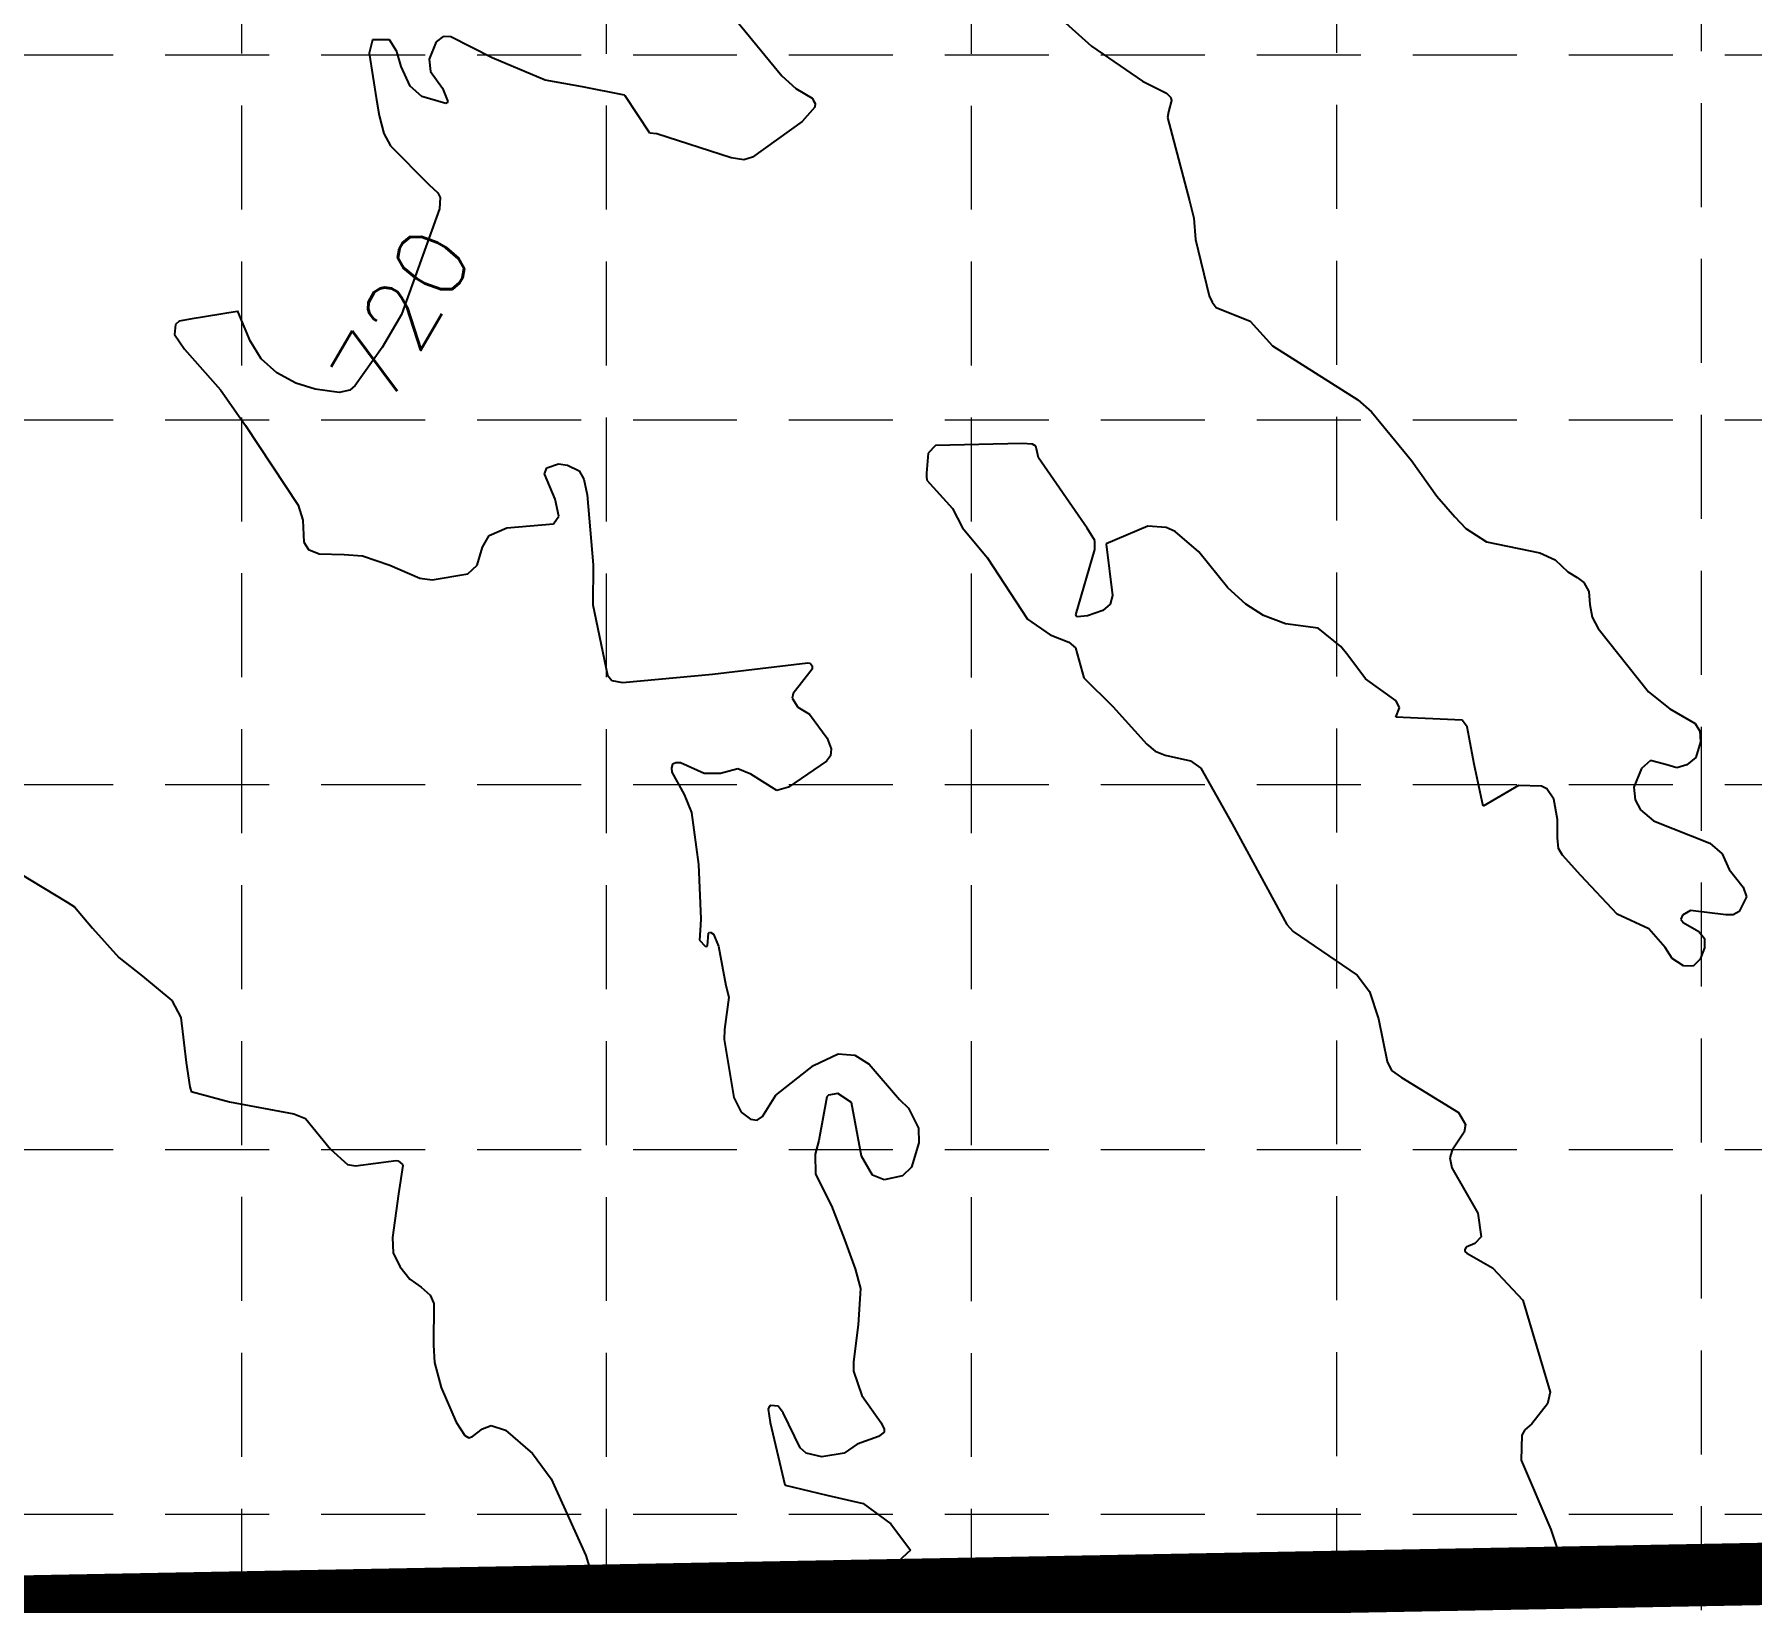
# Model space of a CAD drawing. Header units: inches. Extents: x 2520351 to 2523325, y 7106287 to 7111535.
# Drawn here: x 2521959.2 to 2522206.9, y 7108962 to 7109188.3 of the extents above; entities that cross this region are included whole.
import ezdxf

# ---------------------------------------------------------------- set-up
doc = ezdxf.new("R2010")
doc.units = ezdxf.units.IN
doc.header["$MEASUREMENT"] = 0
doc.linetypes.add('DASHED', pattern=[0.75, 0.5, -0.25])
doc.linetypes.add('HIDDEN', pattern=[0.375, 0.25, -0.125])
for name, color, linetype in [('1 SODDED LOT', 2, 'Continuous'), ('CONTOURS', 35, 'Continuous'), ('GRID', 254, 'DASHED'), ('LIMITS OF DISTURBANCE', 1, 'Continuous'), ('XPAV-sc1$0$p-foc', 11, 'Continuous')]:
    doc.layers.add(name, color=color, linetype=linetype)
doc.styles.add('XTOPO-SC1-sec$0$L100', font='simplex', dxfattribs={"height": 10})

msp = doc.modelspace()

# ---------------------------------------------------------------- hatches: boundary and pattern name
at = {"layer": '1 SODDED LOT'}
h = msp.add_hatch(dxfattribs=at)
h.set_pattern_fill('ANSI31', color=256, scale=60, style=0)
edge = h.paths.add_edge_path()
edge.add_line((2521746.39, 7107646.36), (2521744.86, 7107758.31))
edge.add_line((2521744.86, 7107758.31), (2521747.04, 7107758.37))
edge.add_line((2521747.04, 7107758.37), (2521750.99, 7107762.44))
edge.add_line((2521750.99, 7107762.44), (2521785.43, 7107762.91))
edge.add_arc((2521785.67, 7107745.01), 17.9, 0.1621, 90.7879, ccw=False)
edge.add_line((2521803.57, 7107745.06), (2521804.89, 7107727.46))
edge.add_line((2521804.89, 7107727.46), (2521805.02, 7107717.88))
edge.add_line((2521805.02, 7107717.88), (2521805.23, 7107706.44))
edge.add_line((2521805.23, 7107706.44), (2521804.25, 7107705.42))
edge.add_line((2521804.25, 7107705.42), (2521804.6, 7107688.82))
edge.add_arc((2521758.68, 7107687.86), 45.94, -68.3455, 1.1975, ccw=False)
edge.add_line((2521775.63, 7107645.16), (2521772.36, 7107644.15))
edge.add_line((2521772.36, 7107644.15), (2521769.8, 7107643.54))
edge.add_line((2521769.8, 7107643.54), (2521767.1, 7107643.06))
edge.add_line((2521767.1, 7107643.06), (2521762.92, 7107642.61))
edge.add_line((2521762.92, 7107642.61), (2521746.45, 7107642.34))
edge.add_line((2521746.45, 7107642.34), (2521746.39, 7107646.36))
h.paths.add_polyline_path([(2521496.41, 7107642.91), (2521494.87, 7107754.48), (2521494.86, 7107754.89), (2521544.44, 7107755.57), (2521546.49, 7107638.6), (2521496.44, 7107637.89)])
edge = h.paths.add_edge_path()
edge.add_line((2521560.4, 7107910.52), (2521558.07, 7108023.7))
edge.add_line((2521558.07, 7108023.7), (2521651.66, 7108025.62))
edge.add_line((2521651.66, 7108025.62), (2521653.09, 7108025.65))
edge.add_line((2521653.09, 7108025.65), (2521655.12, 7108025.67))
edge.add_arc((2521654.18, 7108007.32), 18.37, 20.5729, 87.0589, ccw=False)
edge.add_line((2521671.38, 7108013.78), (2521671.96, 7108011.77))
edge.add_line((2521671.96, 7108011.77), (2521672.24, 7108010.33))
edge.add_line((2521672.24, 7108010.33), (2521672.66, 7108004.67))
edge.add_line((2521672.66, 7108004.67), (2521673.88, 7107987.84))
edge.add_line((2521673.88, 7107987.84), (2521674.16, 7107971.91))
edge.add_line((2521674.16, 7107971.91), (2521673.19, 7107970.83))
edge.add_line((2521673.19, 7107970.83), (2521673.5, 7107955.69))
edge.add_arc((2521631.78, 7107952.34), 41.85, -86.2826, 4.5999, ccw=False)
edge.add_line((2521634.49, 7107910.57), (2521614.91, 7107910.13))
edge.add_line((2521614.91, 7107910.13), (2521613.93, 7107909.11))
edge.add_line((2521613.93, 7107909.11), (2521560.45, 7107908.05))
edge.add_line((2521560.45, 7107908.05), (2521560.4, 7107910.52))
edge = h.paths.add_edge_path()
edge.add_line((2521047.4, 7108212.41), (2521153.71, 7108190.41))
edge.add_line((2521153.71, 7108190.41), (2521165.45, 7108187.98))
edge.add_line((2521165.45, 7108187.98), (2521145.19, 7108096.36))
edge.add_line((2521145.19, 7108096.36), (2521144.82, 7108095.18))
edge.add_arc((2521127.58, 7108100.49), 18.04, 257.7556, 342.8824, ccw=False)
edge.add_line((2521123.75, 7108082.86), (2521105.24, 7108086.22))
edge.add_line((2521105.24, 7108086.22), (2521097.17, 7108087.7))
edge.add_line((2521097.17, 7108087.7), (2521093.78, 7108088.45))
edge.add_line((2521093.78, 7108088.45), (2521093.02, 7108089.64))
edge.add_line((2521093.02, 7108089.64), (2521042.14, 7108100.83))
edge.add_line((2521042.14, 7108100.83), (2521023.14, 7108104.63))
edge.add_line((2521023.14, 7108104.63), (2521047.4, 7108212.41))
edge = h.paths.add_edge_path()
edge.add_line((2521019.41, 7108035.32), (2521021.41, 7108042.83))
edge.add_arc((2521076.42, 7108028.18), 56.93, 107.2084, 165.0796, ccw=False)
edge.add_line((2521059.58, 7108082.56), (2521062.02, 7108082.75))
edge.add_line((2521062.02, 7108082.75), (2521063.44, 7108082.78))
edge.add_arc((2521064.2, 7108044.41), 38.38, 78.5499, 91.1383, ccw=False)
edge.add_line((2521071.82, 7108082.03), (2521087.22, 7108078.63))
edge.add_line((2521087.22, 7108078.63), (2521090.43, 7108077.93))
edge.add_line((2521090.43, 7108077.93), (2521091.62, 7108078.69))
edge.add_line((2521091.62, 7108078.69), (2521095.11, 7108077.9))
edge.add_line((2521095.11, 7108077.9), (2521098.91, 7108076.73))
edge.add_line((2521098.91, 7108076.73), (2521104.9, 7108074.86))
edge.add_line((2521104.9, 7108074.86), (2521106.43, 7108074.38))
edge.add_line((2521106.43, 7108074.38), (2521107.21, 7108074.19))
edge.add_arc((2521102.83, 7108057.05), 17.69, -2.7582, 75.6705, ccw=False)
edge.add_arc((2521095.73, 7108057.39), 24.8, 350.2174, 357.2418, ccw=False)
edge.add_arc((2521158.46, 7108041.57), 40.02, 163.1293, 313.4846)
edge.add_line((2521185.99, 7108012.53), (2521186.72, 7108013.24))
edge.add_line((2521186.72, 7108013.24), (2521188.44, 7108014.97))
edge.add_line((2521188.44, 7108014.97), (2521189.32, 7108015.76))
edge.add_line((2521189.32, 7108015.76), (2521190.38, 7108016.6))
edge.add_arc((2521201.33, 7108002.77), 17.64, 93.2276, 128.3689, ccw=False)
edge.add_line((2521200.34, 7108020.38), (2521227, 7108020.95))
edge.add_line((2521227, 7108020.95), (2521230.56, 7107901.29))
edge.add_line((2521230.56, 7107901.29), (2521209.57, 7107900.92))
edge.add_line((2521209.57, 7107900.92), (2521208.43, 7107900.96))
edge.add_arc((2521221.45, 7108343.75), 442.98, 261.0973, 268.3161, ccw=False)
edge.add_line((2521152.89, 7107906.1), (2521147.31, 7107907.18))
edge.add_line((2521147.31, 7107907.18), (2521141.42, 7107908.4))
edge.add_line((2521141.42, 7107908.4), (2521135.5, 7107909.75))
edge.add_line((2521135.5, 7107909.75), (2521130.22, 7107911.08))
edge.add_line((2521130.22, 7107911.08), (2521114.24, 7107915.61))
edge.add_line((2521114.24, 7107915.61), (2521091.68, 7107923.2))
edge.add_line((2521091.68, 7107923.2), (2521064.35, 7107932.48))
edge.add_line((2521064.35, 7107932.48), (2521052.41, 7107936.54))
edge.add_line((2521052.41, 7107936.54), (2521051.79, 7107937.81))
edge.add_line((2521051.79, 7107937.81), (2521044.55, 7107940.27))
edge.add_arc((2521050.15, 7107983.52), 43.61, 187.3885, 262.6305, ccw=False)
edge.add_line((2521006.9, 7107977.91), (2521006.81, 7107978.71))
edge.add_line((2521006.81, 7107978.71), (2521006.68, 7107980.35))
edge.add_line((2521006.68, 7107980.35), (2521006.61, 7107982.52))
edge.add_arc((2521037.37, 7107983.5), 30.78, 169.0142, 181.8294, ccw=False)
edge.add_line((2521007.16, 7107989.36), (2521012.97, 7108011.46))
edge.add_line((2521012.97, 7108011.46), (2521012.26, 7108012.66))
edge.add_line((2521012.26, 7108012.66), (2521018.19, 7108034.61))
edge.add_line((2521018.19, 7108034.61), (2521019.41, 7108035.32))
h.paths.add_polyline_path([(2521283.39, 7108006.11), (2521285.51, 7107902.42), (2521505.51, 7107906.91), (2521503.11, 7108022.57), (2521283.29, 7108018.11)])
edge = h.paths.add_edge_path()
edge.add_line((2521558.72, 7108049.83), (2521558.74, 7108061.74))
edge.add_line((2521558.74, 7108061.74), (2521556.73, 7108159.77))
edge.add_line((2521556.73, 7108159.77), (2521608.8, 7108160.83))
edge.add_line((2521608.8, 7108160.83), (2521609.82, 7108159.85))
edge.add_line((2521609.82, 7108159.85), (2521624.96, 7108160.17))
edge.add_arc((2521625.88, 7108115.42), 44.75, 8.834, 91.1827, ccw=False)
edge.add_line((2521670.1, 7108122.3), (2521670.53, 7108101.58))
edge.add_line((2521670.53, 7108101.58), (2521671.54, 7108100.6))
edge.add_line((2521671.54, 7108100.6), (2521671.87, 7108084.53))
edge.add_line((2521671.87, 7108084.53), (2521671.15, 7108070.03))
edge.add_line((2521671.15, 7108070.03), (2521671.15, 7108068.8))
edge.add_arc((2521654.11, 7108068.8), 17.04, -87.2047, 0, ccw=False)
edge.add_line((2521654.94, 7108051.78), (2521653.54, 7108051.67))
edge.add_line((2521653.54, 7108051.67), (2521558.72, 7108049.83))
edge = h.paths.add_edge_path()
edge.add_line((2521506.88, 7108158.75), (2521219.57, 7108152.9))
edge.add_line((2521219.57, 7108152.9), (2521201.84, 7108151.72))
edge.add_line((2521201.84, 7108151.72), (2521198.48, 7108151.46))
edge.add_arc((2521199.96, 7108132), 19.52, 94.3325, 163.5555)
edge.add_line((2521181.24, 7108137.52), (2521171.4, 7108094.46))
edge.add_line((2521171.4, 7108094.46), (2521161.77, 7108088.5))
edge.add_line((2521161.77, 7108088.5), (2521156.09, 7108064.96))
edge.add_arc((2521177.51, 7108059.79), 22.04, 166.4191, 262.6913)
edge.add_line((2521174.7, 7108037.93), (2521175.55, 7108037.91))
edge.add_line((2521175.55, 7108037.91), (2521179.48, 7108042))
edge.add_line((2521179.48, 7108042), (2521402.46, 7108046.53))
edge.add_line((2521402.46, 7108046.53), (2521495.69, 7108048.45))
edge.add_line((2521495.69, 7108048.45), (2521499.77, 7108044.52))
edge.add_line((2521499.77, 7108044.52), (2521508.7, 7108044.69))
edge.add_line((2521508.7, 7108044.69), (2521508.63, 7108061.23))
edge.add_line((2521508.63, 7108061.23), (2521506.88, 7108158.75))
edge = h.paths.add_edge_path()
edge.add_line((2521610.94, 7108171.88), (2521608.46, 7108290.01))
edge.add_line((2521608.46, 7108290.01), (2521533.5, 7108288.35))
edge.add_line((2521533.5, 7108288.35), (2521484.86, 7108287.21))
edge.add_line((2521484.86, 7108287.21), (2521460.83, 7108286.21))
edge.add_line((2521460.83, 7108286.21), (2521429.9, 7108284.54))
edge.add_line((2521429.9, 7108284.54), (2521368.78, 7108281.06))
edge.add_line((2521368.78, 7108281.06), (2521349.23, 7108279.95))
edge.add_line((2521349.23, 7108279.95), (2521261.12, 7108274.98))
edge.add_line((2521261.12, 7108274.98), (2521221, 7108272.74))
edge.add_line((2521221, 7108272.74), (2521216.72, 7108276.52))
edge.add_line((2521216.72, 7108276.52), (2521216.67, 7108276.52))
edge.add_arc((2521217.41, 7108256.67), 19.86, 92.1221, 170.604)
edge.add_line((2521197.82, 7108259.91), (2521204.23, 7108250.57))
edge.add_line((2521204.23, 7108250.57), (2521191.32, 7108184.43))
edge.add_line((2521191.32, 7108184.43), (2521191.26, 7108184.1))
edge.add_arc((2521208.22, 7108180.91), 17.26, 169.3216, 273.4207)
edge.add_line((2521209.25, 7108163.67), (2521219.73, 7108162.93))
edge.add_line((2521219.73, 7108162.93), (2521312.77, 7108164.87))
edge.add_line((2521312.77, 7108164.87), (2521481.29, 7108168.3))
edge.add_line((2521481.29, 7108168.3), (2521608.6, 7108170.83))
edge.add_line((2521608.6, 7108170.83), (2521609.57, 7108171.85))
edge.add_line((2521609.57, 7108171.85), (2521610.94, 7108171.88))
edge = h.paths.add_edge_path()
edge.add_line((2521627.16, 7108316.19), (2521544.24, 7108314.51))
edge.add_line((2521544.24, 7108314.51), (2521502.41, 7108313.51))
edge.add_line((2521502.41, 7108313.51), (2521481.25, 7108313))
edge.add_line((2521481.25, 7108313), (2521407.23, 7108309.18))
edge.add_line((2521407.23, 7108309.18), (2521291.9, 7108302.79))
edge.add_line((2521291.9, 7108302.79), (2521288.46, 7108418.47))
edge.add_line((2521288.46, 7108418.47), (2521407.15, 7108420.82))
edge.add_line((2521407.15, 7108420.82), (2521497.39, 7108422.63))
edge.add_line((2521497.39, 7108422.63), (2521603.37, 7108424.87))
edge.add_line((2521603.37, 7108424.87), (2521604.44, 7108423.88))
edge.add_line((2521604.44, 7108423.88), (2521620.18, 7108424.17))
edge.add_arc((2521620.99, 7108379.83), 44.34, 11.6094, 91.0508, ccw=False)
edge.add_line((2521664.42, 7108388.76), (2521665.18, 7108365.61))
edge.add_line((2521665.18, 7108365.61), (2521666.17, 7108364.62))
edge.add_line((2521666.17, 7108364.62), (2521666.53, 7108349.61))
edge.add_line((2521666.53, 7108349.61), (2521665.82, 7108330.77))
edge.add_line((2521665.82, 7108330.77), (2521665.78, 7108329.18))
edge.add_arc((2521648.75, 7108329.68), 17.03, 269.7677, 358.3135, ccw=False)
edge.add_line((2521648.68, 7108312.65), (2521631.32, 7108312.27))
edge.add_line((2521631.32, 7108312.27), (2521627.16, 7108316.19))
edge = h.paths.add_edge_path()
edge.add_line((2521256.27, 7108555.67), (2521264.44, 7108547.85))
edge.add_line((2521264.44, 7108547.85), (2521422.22, 7108551.08))
edge.add_line((2521422.22, 7108551.08), (2521439.6, 7108551.4))
edge.add_line((2521439.6, 7108551.4), (2521460.09, 7108551.78))
edge.add_line((2521460.09, 7108551.78), (2521478.53, 7108551.99))
edge.add_line((2521478.53, 7108551.99), (2521498.9, 7108551.85))
edge.add_line((2521498.9, 7108551.85), (2521515.27, 7108551.59))
edge.add_line((2521515.27, 7108551.59), (2521535.22, 7108551.01))
edge.add_line((2521535.22, 7108551.01), (2521558.63, 7108550.02))
edge.add_line((2521558.63, 7108550.02), (2521563.46, 7108549.77))
edge.add_line((2521563.46, 7108549.77), (2521600.09, 7108547.42))
edge.add_line((2521600.09, 7108547.42), (2521612.24, 7108546.59))
edge.add_line((2521612.24, 7108546.59), (2521642.87, 7108544.49))
edge.add_line((2521642.87, 7108544.49), (2521644.67, 7108544.41))
edge.add_arc((2521643.68, 7108526.18), 18.26, -0.2001, 86.9036, ccw=False)
edge.add_line((2521661.94, 7108526.12), (2521663.48, 7108497.64))
edge.add_line((2521663.48, 7108497.64), (2521662.44, 7108496.61))
edge.add_line((2521662.44, 7108496.61), (2521662.84, 7108477.01))
edge.add_arc((2521621.17, 7108477.8), 41.67, 279.5049, 358.923, ccw=False)
edge.add_line((2521628.05, 7108436.7), (2521270.95, 7108428.02))
edge.add_line((2521270.95, 7108428.02), (2521264.41, 7108428))
edge.add_line((2521264.41, 7108428), (2521251.99, 7108428.74))
edge.add_line((2521251.99, 7108428.74), (2521250.56, 7108428.86))
edge.add_line((2521250.56, 7108428.86), (2521248.88, 7108429.14))
edge.add_arc((2521252.57, 7108446.62), 17.86, 178.6911, 258.0797, ccw=False)
edge.add_line((2521234.71, 7108447.03), (2521243.77, 7108528.42))
edge.add_line((2521243.77, 7108528.42), (2521236.52, 7108537.37))
edge.add_line((2521236.52, 7108537.37), (2521236.59, 7108537.82))
edge.add_arc((2521256.58, 7108535.54), 20.12, 94.1833, 173.5096, ccw=False)
edge.add_line((2521255.11, 7108555.6), (2521256.27, 7108555.67))
edge = h.paths.add_edge_path()
edge.add_line((2521107.58, 7108664.77), (2521108.64, 7108682.72))
edge.add_line((2521108.64, 7108682.72), (2521266.52, 7108685.94))
edge.add_line((2521266.52, 7108685.94), (2521268.4, 7108592.03))
edge.add_line((2521268.4, 7108592.03), (2521265.61, 7108582.1))
edge.add_line((2521265.61, 7108582.1), (2521265.6, 7108582.05))
edge.add_line((2521265.6, 7108582.05), (2521265.56, 7108582.07))
edge.add_arc((2521245.59, 7108545.89), 41.32, 61.0945, 134.8409)
edge.add_line((2521216.45, 7108575.19), (2521207.18, 7108580.34))
edge.add_line((2521207.18, 7108580.34), (2521107.58, 7108664.77))
h.paths.add_polyline_path([(2521338.51, 7108687.38), (2521340.74, 7108575.45), (2521409.85, 7108576.76), (2521462.55, 7108577.85), (2521498.11, 7108577.93), (2521524.42, 7108577.42), (2521561.99, 7108575.86), (2521619.96, 7108572.16), (2521620.68, 7108584.2), (2521618.44, 7108693.07)])
edge = h.paths.add_edge_path()
edge.add_line((2521675.61, 7108638.41), (2521787.53, 7108640.54))
edge.add_line((2521787.53, 7108640.54), (2521788.82, 7108582.44))
edge.add_arc((2521769.3, 7108582), 19.53, -91.2766, 1.2682, ccw=False)
edge.add_line((2521768.86, 7108562.48), (2521676.84, 7108568.35))
edge.add_line((2521676.84, 7108568.35), (2521675.61, 7108638.41))
h.paths.add_polyline_path([(2522089.45, 7108697.69), (2522087.41, 7108797.67), (2522087.4, 7108809.66), (2522141.64, 7108810.78), (2522144.56, 7108694.83), (2522090.79, 7108693.71), (2522089.8, 7108692.7), (2522089.51, 7108692.7)])
h.paths.add_polyline_path([(2522252.39, 7108801.05), (2522254.38, 7108696.13), (2522309.56, 7108697.17), (2522307.11, 7108814.19), (2522252.07, 7108813.05)])
edge = h.paths.add_edge_path()
edge.add_line((2522425.42, 7107990.85), (2522320.45, 7107988.7))
edge.add_line((2522320.45, 7107988.7), (2522321.28, 7107951.54))
edge.add_line((2522321.28, 7107951.54), (2522322.52, 7107935.37))
edge.add_arc((2522340.74, 7107935.67), 18.22, 180.9526, 266.0005)
edge.add_line((2522339.47, 7107917.49), (2522396.48, 7107918.22))
edge.add_line((2522396.48, 7107918.22), (2522404.4, 7107910.48))
edge.add_line((2522404.4, 7107910.48), (2522427.53, 7107910.71))
edge.add_arc((2522426.8, 7107930.52), 19.82, 272.1239, 358.3676)
edge.add_line((2522446.62, 7107929.95), (2522445.36, 7107990.97))
edge.add_line((2522445.36, 7107990.97), (2522425.42, 7107990.85))
h.paths.add_polyline_path([(2522420.67, 7108224.34), (2522421.87, 7108165.95), (2522317.91, 7108163.85), (2522317.73, 7108171.63), (2522316.69, 7108172.59), (2522315.73, 7108222.04)])
h.paths.add_polyline_path([(2522580.28, 7108243.42), (2522458.38, 7108240.38), (2522464.65, 7107967.07), (2522585.56, 7107967.98)])
edge = h.paths.add_edge_path()
edge.add_line((2522579.22, 7108296.92), (2522576.73, 7108417.39))
edge.add_line((2522576.73, 7108417.39), (2522469.65, 7108328.39))
edge.add_line((2522469.65, 7108328.39), (2522462.53, 7108321.45))
edge.add_line((2522462.53, 7108321.45), (2522462.71, 7108321.2))
edge.add_arc((2522430.81, 7108296.5), 40.35, 0.4877, 37.7474, ccw=False)
edge.add_line((2522471.16, 7108296.85), (2522579.22, 7108296.92))
h.paths.add_polyline_path([(2522576.35, 7108437.57), (2522445, 7108434.96), (2522443.72, 7108526.29), (2522442.61, 7108536.5), (2522453.2, 7108543.61), (2522459.72, 7108551.85), (2522464.2, 7108561.88), (2522465.59, 7108573.17), (2522464.18, 7108583.42), (2522459.8, 7108593.28), (2522456.3, 7108597.55), (2522461.81, 7108601.72), (2522466.36, 7108600.86), (2522572.93, 7108603.07)])
h.paths.add_polyline_path([(2522569.61, 7108768), (2522570.72, 7108713.03), (2522460.71, 7108710.69), (2522444.76, 7108711.11), (2522444.01, 7108746), (2522444.87, 7108752.5), (2522447.49, 7108758.01), (2522451.68, 7108762.45), (2522456.29, 7108765.05), (2522464.83, 7108769.19), (2522481.93, 7108766.16)])
h.paths.add_polyline_path([(2522560.76, 7109202.2), (2522446.33, 7109199.81), (2522434.27, 7109198.05), (2522437.5, 7109182.67), (2522439.66, 7109156.51), (2522441.43, 7109069.76), (2522437.53, 7109065.63), (2522437.82, 7109051.02), (2522439.59, 7109049.34), (2522563.76, 7109052.27)])

# ---------------------------------------------------------------- linework, layer by layer
at = {"layer": 'CONTOURS'}
for p, q in [((2522059.9, 7109190.96, 720), (2522067.02, 7109182.29, 720)), ((2522107.03, 7109190.74, 719), (2522111.7, 7109186.57, 719)), ((2522007.95, 7109187.47, 720), (2522007.49, 7109185.54, 720)), ((2522010.42, 7109187.5, 720), (2522007.95, 7109187.47, 720)), ((2522011.5, 7109185.82, 720), (2522010.42, 7109187.5, 720)), ((2522017.16, 7109187.18, 720), (2522016.15, 7109184.68, 720)), ((2522018.15, 7109187.95, 720), (2522017.16, 7109187.18, 720)), ((2522019.29, 7109187.94, 720), (2522018.15, 7109187.95, 720)), ((2522025.21, 7109184.91, 720), (2522019.29, 7109187.94, 720)), ((2522111.7, 7109186.57, 719), (2522119.05, 7109181.52, 719)), ((2522007.49, 7109185.54, 720), (2522008.54, 7109178.83, 720)), ((2522012.12, 7109183.64, 720), (2522011.5, 7109185.82, 720)), ((2522016.15, 7109184.68, 720), (2522016.34, 7109182.9, 720)), ((2522032.89, 7109181.69, 720), (2522025.21, 7109184.91, 720)), ((2522013.42, 7109180.8, 720), (2522012.12, 7109183.64, 720)), ((2522016.34, 7109182.9, 720), (2522018.07, 7109180.49, 720)), ((2522038.25, 7109180.7, 720), (2522032.89, 7109181.69, 720)), ((2522067.02, 7109182.29, 720), (2522069.05, 7109180.46, 720)), ((2522119.05, 7109181.52, 719), (2522122.49, 7109179.81, 719)), ((2522008.54, 7109178.83, 720), (2522008.93, 7109176.55, 720)), ((2522015.09, 7109179.31, 720), (2522013.42, 7109180.8, 720)), ((2522018.53, 7109178.29, 720), (2522015.09, 7109179.31, 720)), ((2522018.07, 7109180.49, 720), (2522018.85, 7109178.61, 720)), ((2522044.33, 7109179.49, 720), (2522038.25, 7109180.7, 720)), ((2522044.43, 7109179.39, 720), (2522044.33, 7109179.49, 720)), ((2522047.96, 7109174.02, 720), (2522044.43, 7109179.39, 720)), ((2522069.05, 7109180.46, 720), (2522071.42, 7109179.07, 720)), ((2522071.42, 7109179.07, 720), (2522071.44, 7109179.02, 720)), ((2522071.44, 7109179.02, 720), (2522071.53, 7109178.76, 720)), ((2522122.49, 7109179.81, 719), (2522123.15, 7109179.15, 719)), ((2522123.15, 7109179.15, 719), (2522123.23, 7109178.71, 719)), ((2522008.93, 7109176.55, 720), (2522009.61, 7109173.96, 720)), ((2522018.75, 7109178.39, 720), (2522018.53, 7109178.29, 720)), ((2522018.85, 7109178.61, 720), (2522018.75, 7109178.39, 720)), ((2522071.78, 7109177.75, 720), (2522069.97, 7109175.69, 720)), ((2522071.53, 7109178.76, 720), (2522071.83, 7109178.31, 720)), ((2522071.83, 7109178.31, 720), (2522071.78, 7109177.75, 720)), ((2522122.8, 7109177.09, 719), (2522122.67, 7109176.3, 719)), ((2522122.67, 7109176.3, 719), (2522125.83, 7109164.23, 719)), ((2522123.23, 7109178.71, 719), (2522122.8, 7109177.09, 719)), ((2522009.61, 7109173.96, 720), (2522010.57, 7109172.2, 720)), ((2522048.98, 7109173.93, 720), (2522047.96, 7109174.02, 720)), ((2522059.71, 7109170.45, 720), (2522048.98, 7109173.93, 720)), ((2522069.97, 7109175.69, 720), (2522062.8, 7109170.56, 720)), ((2522010.57, 7109172.2, 720), (2522016.08, 7109166.63, 720)), ((2522061.56, 7109170.19, 720), (2522059.71, 7109170.45, 720)), ((2522062.8, 7109170.56, 720), (2522061.56, 7109170.19, 720)), ((2522016.08, 7109166.63, 720), (2522017.4, 7109165.41, 720)), ((2522017.4, 7109165.41, 720), (2522017.75, 7109164.72, 720)), ((2522017.75, 7109164.72, 720), (2522017.65, 7109163.12, 720)), ((2522125.83, 7109164.23, 719), (2522126.46, 7109161.77, 719)), ((2522017.65, 7109163.12, 720), (2522012.13, 7109147.85, 720)), ((2522126.46, 7109161.77, 719), (2522126.68, 7109158.66, 719)), ((2522126.68, 7109158.66, 719), (2522128.66, 7109150.55, 719)), ((2522128.66, 7109150.55, 719), (2522129.09, 7109149.63, 719)), ((2522129.09, 7109149.63, 719), (2522129.67, 7109148.86, 719)), ((2521980.07, 7109146.89, 720), (2521979.53, 7109146.43, 720)), ((2521981.67, 7109147.19, 720), (2521980.07, 7109146.89, 720)), ((2521988.44, 7109148.28, 720), (2521981.67, 7109147.19, 720)), ((2521988.51, 7109148.31, 720), (2521988.44, 7109148.28, 720)), ((2521988.59, 7109148.17, 720), (2521988.51, 7109148.31, 720)), ((2521990.31, 7109144.06, 720), (2521988.59, 7109148.17, 720)), ((2522012.13, 7109147.85, 720), (2522009.38, 7109143.08, 720)), ((2522129.67, 7109148.86, 719), (2522134.57, 7109146.89, 719)), ((2522134.57, 7109146.89, 719), (2522137.8, 7109143.32, 719)), ((2521979.53, 7109146.43, 720), (2521979.42, 7109144.95, 720)), ((2521979.42, 7109144.95, 720), (2521980.87, 7109142.83, 720)), ((2521980.87, 7109142.83, 720), (2521986.05, 7109136.99, 720)), ((2521991.89, 7109141.46, 720), (2521990.31, 7109144.06, 720)), ((2522009.38, 7109143.08, 720), (2522005.49, 7109137.61, 720)), ((2522137.8, 7109143.32, 719), (2522150.11, 7109135.52, 719)), ((2521994.16, 7109139.42, 720), (2521991.89, 7109141.46, 720)), ((2521996.9, 7109137.94, 720), (2521994.16, 7109139.42, 720)), ((2521986.05, 7109136.99, 720), (2521989.66, 7109131.81, 720)), ((2521999.68, 7109137.09, 720), (2521996.9, 7109137.94, 720)), ((2522003.14, 7109136.58, 720), (2521999.68, 7109137.09, 720)), ((2522004.71, 7109136.91, 720), (2522003.14, 7109136.58, 720)), ((2522005.49, 7109137.61, 720), (2522004.71, 7109136.91, 720)), ((2522150.11, 7109135.52, 719), (2522152.08, 7109133.8, 719)), ((2521989.66, 7109131.81, 720), (2521997.24, 7109120.33, 720)), ((2522152.08, 7109133.8, 719), (2522157.86, 7109126.78, 719)), ((2522101.69, 7109129.24, 719), (2522089.2, 7109128.94, 719)), ((2522103.18, 7109129.15, 719), (2522101.69, 7109129.24, 719)), ((2522088.11, 7109127.84, 719), (2522087.9, 7109124.95, 719)), ((2522089.2, 7109128.94, 719), (2522088.11, 7109127.84, 719)), ((2522103.68, 7109128.83, 719), (2522103.18, 7109129.15, 719)), ((2522103.77, 7109128.46, 719), (2522103.68, 7109128.83, 719)), ((2522104.07, 7109127.15, 719), (2522103.77, 7109128.46, 719)), ((2522111.06, 7109117, 719), (2522104.07, 7109127.15, 719)), ((2522157.86, 7109126.78, 719), (2522161.5, 7109121.63, 719)), ((2522032.77, 7109124.87, 720), (2522033.11, 7109125.71, 720)), ((2522034.3, 7109121.2, 720), (2522032.77, 7109124.87, 720)), ((2522033.11, 7109125.71, 720), (2522034.81, 7109126.28, 720)), ((2522034.81, 7109126.28, 720), (2522036.1, 7109126.12, 720)), ((2522036.1, 7109126.12, 720), (2522037.77, 7109125.27, 720)), ((2522037.77, 7109125.27, 720), (2522038.48, 7109124.07, 720)), ((2522087.9, 7109124.8, 719), (2522087.89, 7109124.72, 719)), ((2522087.89, 7109124.72, 719), (2522087.89, 7109124.65, 719)), ((2522087.89, 7109124.65, 719), (2522087.89, 7109124.57, 719)), ((2522087.89, 7109124.57, 719), (2522087.89, 7109124.49, 719)), ((2522087.89, 7109124.49, 719), (2522087.95, 7109123.96, 719)), ((2522087.9, 7109124.95, 719), (2522087.9, 7109124.88, 719)), ((2522087.9, 7109124.88, 719), (2522087.9, 7109124.8, 719)), ((2522038.48, 7109124.07, 720), (2522038.96, 7109121.81, 720)), ((2522038.96, 7109121.81, 720), (2522039.78, 7109111.74, 720)), ((2522087.95, 7109123.96, 719), (2522091.66, 7109119.83, 719)), ((2521997.24, 7109120.33, 720), (2521997.9, 7109118.15, 720)), ((2522034.85, 7109118.75, 720), (2522034.3, 7109121.2, 720)), ((2522091.66, 7109119.83, 719), (2522093.08, 7109117.06, 719)), ((2522161.5, 7109121.63, 719), (2522164.1, 7109118.63, 719)), ((2521997.9, 7109118.15, 720), (2521998.05, 7109115, 720)), ((2522024.78, 7109115.95, 720), (2522027.34, 7109117.04, 720)), ((2522027.34, 7109117.04, 720), (2522034.06, 7109117.64, 720)), ((2522034.06, 7109117.64, 720), (2522034.85, 7109118.75, 720)), ((2522093.08, 7109117.06, 719), (2522096.63, 7109112.76, 719)), ((2522112.18, 7109115.23, 719), (2522111.06, 7109117, 719)), ((2522119.8, 7109117.29, 719), (2522113.82, 7109114.75, 719)), ((2522122.47, 7109117.1, 719), (2522119.8, 7109117.29, 719)), ((2522123.77, 7109116.52, 719), (2522122.47, 7109117.1, 719)), ((2522164.1, 7109118.63, 719), (2522165.72, 7109116.96, 719)), ((2522165.72, 7109116.96, 719), (2522168.66, 7109115.04, 719)), ((2521998.05, 7109115, 720), (2521998.75, 7109113.96, 720)), ((2522023.84, 7109114.28, 720), (2522024.78, 7109115.95, 720)), ((2522112.18, 7109113.92, 719), (2522112.18, 7109115.23, 719)), ((2522113.82, 7109114.75, 719), (2522113.79, 7109114.7, 719)), ((2522113.79, 7109114.7, 719), (2522114.7, 7109107.32, 719)), ((2522127.2, 7109113.59, 719), (2522123.77, 7109116.52, 719)), ((2522168.66, 7109115.04, 719), (2522176.38, 7109113.44, 719)), ((2521998.75, 7109113.96, 720), (2522000.26, 7109113.32, 720)), ((2522000.26, 7109113.32, 720), (2522003.9, 7109113.22, 720)), ((2522003.9, 7109113.22, 720), (2522006.54, 7109113, 720)), ((2522006.54, 7109113, 720), (2522010.47, 7109111.68, 720)), ((2522023.05, 7109111.67, 720), (2522023.84, 7109114.28, 720)), ((2522096.63, 7109112.76, 719), (2522102.47, 7109103.87, 719)), ((2522109.44, 7109104.52, 719), (2522112.18, 7109113.92, 719)), ((2522131.34, 7109108.41, 719), (2522127.2, 7109113.59, 719)), ((2522176.38, 7109113.44, 719), (2522178.6, 7109112.44, 719)), ((2522178.6, 7109112.44, 719), (2522180.43, 7109110.69, 719)), ((2522010.47, 7109111.68, 720), (2522014.8, 7109109.81, 720)), ((2522014.8, 7109109.81, 720), (2522016.6, 7109109.54, 720)), ((2522016.6, 7109109.54, 720), (2522021.72, 7109110.42, 720)), ((2522021.72, 7109110.42, 720), (2522023.05, 7109111.67, 720)), ((2522039.78, 7109111.74, 720), (2522039.74, 7109105.96, 720)), ((2522180.43, 7109110.69, 719), (2522181.74, 7109109.91, 719)), ((2522181.74, 7109109.91, 719), (2522182.71, 7109109.18, 719)), ((2522114.7, 7109107.32, 719), (2522114.4, 7109106.06, 719)), ((2522133.96, 7109106.06, 719), (2522131.34, 7109108.41, 719)), ((2522182.71, 7109109.18, 719), (2522183.44, 7109107.89, 719)), ((2522183.44, 7109107.89, 719), (2522183.58, 7109106, 719)), ((2522039.74, 7109105.96, 720), (2522041.88, 7109095.8, 720)), ((2522109.51, 7109104.33, 719), (2522109.44, 7109104.52, 719)), ((2522113.34, 7109105.14, 719), (2522111.1, 7109104.35, 719)), ((2522114.4, 7109106.06, 719), (2522113.34, 7109105.14, 719)), ((2522136.52, 7109104.39, 719), (2522133.96, 7109106.06, 719)), ((2522183.58, 7109106, 719), (2522183.91, 7109104.17, 719)), ((2522102.47, 7109103.87, 719), (2522105.72, 7109101.63, 719)), ((2522109.67, 7109104.22, 719), (2522109.51, 7109104.33, 719)), ((2522111.1, 7109104.35, 719), (2522109.67, 7109104.22, 719)), ((2522139.67, 7109103.19, 719), (2522136.52, 7109104.39, 719)), ((2522144.39, 7109102.58, 719), (2522139.67, 7109103.19, 719)), ((2522147.64, 7109099.95, 719), (2522144.39, 7109102.58, 719)), ((2522183.91, 7109104.17, 719), (2522184.8, 7109102.54, 719)), ((2522184.8, 7109102.54, 719), (2522192.04, 7109093.39, 719)), ((2522105.72, 7109101.63, 719), (2522108.41, 7109100.55, 719)), ((2522108.41, 7109100.55, 719), (2522109.37, 7109099.75, 719)), ((2522109.37, 7109099.75, 719), (2522110.58, 7109095.43, 719)), ((2522148.65, 7109098.67, 719), (2522147.64, 7109099.95, 719)), ((2522057.03, 7109095.96, 720), (2522070.79, 7109097.59, 720)), ((2522070.79, 7109097.59, 720), (2522071.1, 7109097.51, 720)), ((2522071.1, 7109097.51, 720), (2522071.38, 7109097.16, 720)), ((2522071.38, 7109097.16, 720), (2522071.42, 7109096.66, 720)), ((2522151.23, 7109095.27, 719), (2522148.65, 7109098.67, 719)), ((2522041.88, 7109095.8, 720), (2522042.5, 7109095.03, 720)), ((2522042.5, 7109095.03, 720), (2522044.05, 7109094.75, 720)), ((2522044.05, 7109094.75, 720), (2522057.03, 7109095.96, 720)), ((2522071.42, 7109096.66, 720), (2522068.64, 7109093.16, 720)), ((2522110.58, 7109095.43, 719), (2522114.77, 7109091.3, 719)), ((2522155.66, 7109092.11, 719), (2522151.23, 7109095.27, 719)), ((2522068.64, 7109093.16, 720), (2522068.52, 7109092.46, 720)), ((2522068.52, 7109092.46, 720), (2522069.35, 7109091.19, 720)), ((2522156.15, 7109091.07, 719), (2522155.66, 7109092.11, 719)), ((2522192.04, 7109093.39, 719), (2522195.14, 7109090.96, 719)), ((2522069.35, 7109091.19, 720), (2522071.02, 7109090.16, 720)), ((2522071.02, 7109090.16, 720), (2522073.55, 7109086.7, 720)), ((2522114.77, 7109091.3, 719), (2522119.66, 7109085.84, 719)), ((2522155.59, 7109089.76, 719), (2522156.15, 7109091.07, 719)), ((2522165.17, 7109089.29, 719), (2522155.59, 7109089.76, 719)), ((2522195.14, 7109090.96, 719), (2522198.79, 7109088.82, 719)), ((2522165.88, 7109088.35, 719), (2522165.17, 7109089.29, 719)), ((2522166.92, 7109082.95, 719), (2522165.88, 7109088.35, 719)), ((2522198.79, 7109088.82, 719), (2522199.45, 7109087.7, 719)), ((2522199.45, 7109087.7, 719), (2522199.57, 7109086.2, 719)), ((2522073.55, 7109086.7, 720), (2522074.14, 7109085.15, 720)), ((2522074.14, 7109085.15, 720), (2522074.06, 7109084.17, 720)), ((2522119.66, 7109085.84, 719), (2522120.88, 7109084.82, 719)), ((2522120.88, 7109084.82, 719), (2522122.33, 7109084.25, 719)), ((2522199.57, 7109086.2, 719), (2522198.87, 7109083.91, 719)), ((2522051.27, 7109082.94, 720), (2522051.11, 7109082.45, 720)), ((2522051.11, 7109082.45, 720), (2522051.14, 7109081.79, 720)), ((2522051.74, 7109083.14, 720), (2522051.27, 7109082.94, 720)), ((2522052.41, 7109083.15, 720), (2522051.74, 7109083.14, 720)), ((2522055.81, 7109081.62, 720), (2522052.41, 7109083.15, 720)), ((2522060.65, 7109082.28, 720), (2522058.15, 7109081.61, 720)), ((2522062.55, 7109081.53, 720), (2522060.65, 7109082.28, 720)), ((2522073.45, 7109083.4, 720), (2522067.96, 7109079.62, 720)), ((2522074.06, 7109084.17, 720), (2522073.45, 7109083.4, 720)), ((2522122.33, 7109084.25, 719), (2522125.98, 7109083.46, 719)), ((2522125.98, 7109083.46, 719), (2522127.49, 7109082.38, 719)), ((2522127.49, 7109082.38, 719), (2522131.98, 7109074.33, 719)), ((2522168.22, 7109076.91, 719), (2522166.92, 7109082.95, 719)), ((2522191.05, 7109082.35, 719), (2522189.95, 7109079.64, 719)), ((2522192.35, 7109083.5, 719), (2522191.05, 7109082.35, 719)), ((2522194.69, 7109082.86, 719), (2522192.35, 7109083.5, 719)), ((2522196.13, 7109082.44, 719), (2522194.69, 7109082.86, 719)), ((2522197.56, 7109082.87, 719), (2522196.13, 7109082.44, 719)), ((2522198.87, 7109083.91, 719), (2522197.56, 7109082.87, 719)), ((2522051.14, 7109081.79, 720), (2522052.95, 7109078.58, 720)), ((2522058.15, 7109081.61, 720), (2522055.81, 7109081.62, 720)), ((2522066.3, 7109079.17, 720), (2522062.55, 7109081.53, 720)), ((2522173.31, 7109079.89, 719), (2522168.22, 7109076.91, 719)), ((2522176.62, 7109079.79, 719), (2522173.31, 7109079.89, 719)), ((2522177.38, 7109079.38, 719), (2522176.62, 7109079.79, 719)), ((2522052.95, 7109078.58, 720), (2522054.01, 7109075.96, 720)), ((2522067.96, 7109079.62, 720), (2522066.3, 7109079.17, 720)), ((2522178.39, 7109077.92, 719), (2522177.38, 7109079.38, 719)), ((2522178.93, 7109074.96, 719), (2522178.39, 7109077.92, 719)), ((2522189.95, 7109079.64, 719), (2522190.13, 7109077.8, 719)), ((2522190.13, 7109077.8, 719), (2522190.9, 7109076.36, 719)), ((2522054.01, 7109075.96, 720), (2522055.02, 7109068.49, 720)), ((2522178.9, 7109072.33, 719), (2522178.93, 7109074.96, 719)), ((2522190.9, 7109076.36, 719), (2522192.77, 7109074.8, 719)), ((2522192.77, 7109074.8, 719), (2522200.9, 7109071.54, 719)), ((2522131.98, 7109074.33, 719), (2522139.85, 7109059.82, 719)), ((2522179.08, 7109070.8, 719), (2522178.9, 7109072.33, 719)), ((2522179.63, 7109069.82, 719), (2522179.08, 7109070.8, 719)), ((2522182.27, 7109066.89, 719), (2522179.63, 7109069.82, 719)), ((2522200.9, 7109071.54, 719), (2522202.67, 7109070.03, 719)), ((2522202.67, 7109070.03, 719), (2522203.69, 7109067.76, 719)), ((2521952.97, 7109069.68, 721), (2521963.91, 7109063.05, 721)), ((2522055.02, 7109068.49, 720), (2522055.33, 7109060.66, 720)), ((2522203.69, 7109067.76, 719), (2522205.69, 7109065.21, 719)), ((2522187.53, 7109061.33, 719), (2522182.27, 7109066.89, 719)), ((2522205.69, 7109065.21, 719), (2522206.19, 7109063.82, 719)), ((2521963.91, 7109063.05, 721), (2521964.98, 7109062.36, 721)), ((2521964.98, 7109062.36, 721), (2521967.58, 7109059.31, 721)), ((2522206.19, 7109063.82, 719), (2522205.11, 7109061.7, 719)), ((2522055.33, 7109060.66, 720), (2522055.28, 7109059.73, 720)), ((2522192.09, 7109059.18, 719), (2522187.53, 7109061.33, 719)), ((2522196.94, 7109061.16, 719), (2522196.72, 7109060.6, 719)), ((2522196.72, 7109060.6, 719), (2522197.06, 7109060.11, 719)), ((2522198.13, 7109061.85, 719), (2522196.94, 7109061.16, 719)), ((2522197.06, 7109060.11, 719), (2522199.29, 7109058.83, 719)), ((2522203.19, 7109061.2, 719), (2522198.13, 7109061.85, 719)), ((2522204.26, 7109061.21, 719), (2522203.19, 7109061.2, 719)), ((2522205.11, 7109061.7, 719), (2522204.26, 7109061.21, 719)), ((2521967.58, 7109059.31, 721), (2521971.37, 7109055.08, 721)), ((2522055.28, 7109059.73, 720), (2522055.15, 7109057.57, 720)), ((2522055.15, 7109057.57, 720), (2522055.94, 7109056.68, 720)), ((2522056.28, 7109056.73, 720), (2522056.46, 7109058.58, 720)), ((2522056.46, 7109058.58, 720), (2522056.6, 7109058.7, 720)), ((2522056.6, 7109058.7, 720), (2522056.78, 7109058.69, 720)), ((2522056.78, 7109058.69, 720), (2522057.14, 7109058.43, 720)), ((2522057.14, 7109058.43, 720), (2522057.89, 7109056.71, 720)), ((2522139.85, 7109059.82, 719), (2522140.78, 7109058.8, 719)), ((2522140.78, 7109058.8, 719), (2522150.04, 7109052.53, 719)), ((2522194.46, 7109056.52, 719), (2522192.09, 7109059.18, 719)), ((2522199.29, 7109058.83, 719), (2522200.13, 7109057.8, 719)), ((2522200.13, 7109057.8, 719), (2522200.12, 7109056.46, 719)), ((2521971.37, 7109055.08, 721), (2521974.79, 7109052.38, 721)), ((2522055.94, 7109056.68, 720), (2522056.2, 7109056.64, 720)), ((2522056.2, 7109056.64, 720), (2522056.28, 7109056.73, 720)), ((2522057.89, 7109056.71, 720), (2522058.95, 7109051.02, 720)), ((2522195.48, 7109054.91, 719), (2522194.46, 7109056.52, 719)), ((2522197.08, 7109053.87, 719), (2522195.48, 7109054.91, 719)), ((2522200.12, 7109056.46, 719), (2522199.5, 7109054.81, 719)), ((2522150.04, 7109052.53, 719), (2522151.82, 7109050.13, 719)), ((2522198.5, 7109053.8, 719), (2522197.08, 7109053.87, 719)), ((2522199.5, 7109054.81, 719), (2522198.5, 7109053.8, 719)), ((2521974.79, 7109052.38, 721), (2521979.04, 7109048.85, 721)), ((2522058.95, 7109051.02, 720), (2522059.39, 7109049.34, 720)), ((2522151.82, 7109050.13, 719), (2522153.09, 7109046.21, 719)), ((2521979.04, 7109048.85, 721), (2521980.33, 7109046.4, 721)), ((2522059.39, 7109049.34, 720), (2522058.77, 7109044.66, 720)), ((2521980.33, 7109046.4, 721), (2521981.07, 7109039.92, 721)), ((2522153.09, 7109046.21, 719), (2522154.36, 7109040.04, 719)), ((2522058.77, 7109044.66, 720), (2522058.68, 7109043.24, 720)), ((2522058.68, 7109043.24, 720), (2522060.1, 7109034.86, 720)), ((2522071.61, 7109039.48, 720), (2522075.16, 7109041.17, 720)), ((2522075.16, 7109041.17, 720), (2522077.54, 7109040.95, 720)), ((2522077.54, 7109040.95, 720), (2522079.63, 7109039.66, 720)), ((2522154.36, 7109040.04, 719), (2522154.95, 7109038.75, 719)), ((2521981.07, 7109039.92, 721), (2521981.61, 7109036.41, 721)), ((2522066.15, 7109035.17, 720), (2522071.61, 7109039.48, 720)), ((2522079.63, 7109039.66, 720), (2522084.01, 7109034.58, 720)), ((2522154.95, 7109038.75, 719), (2522156.43, 7109037.76, 719)), ((2522156.43, 7109037.76, 719), (2522164.62, 7109032.7, 719)), ((2521981.61, 7109036.41, 721), (2521981.79, 7109035.73, 721)), ((2521981.79, 7109035.73, 721), (2521987.35, 7109034.21, 721)), ((2522064.24, 7109032.13, 720), (2522066.15, 7109035.17, 720)), ((2522073.75, 7109035.2, 720), (2522073.53, 7109034.94, 720)), ((2522075.09, 7109035.44, 720), (2522073.75, 7109035.2, 720)), ((2522077.07, 7109034.14, 720), (2522075.09, 7109035.44, 720)), ((2521987.35, 7109034.21, 721), (2521996.61, 7109032.49, 721)), ((2522060.1, 7109034.86, 720), (2522061.15, 7109032.72, 720)), ((2522061.15, 7109032.72, 720), (2522062.52, 7109031.74, 720)), ((2522073.53, 7109034.94, 720), (2522072.35, 7109028.65, 720)), ((2522078.49, 7109026.39, 720), (2522077.07, 7109034.14, 720)), ((2522084.01, 7109034.58, 720), (2522085.29, 7109033.3, 720)), ((2522085.29, 7109033.3, 720), (2522086.72, 7109030.44, 720)), ((2522164.62, 7109032.7, 719), (2522165.63, 7109030.96, 719)), ((2521996.61, 7109032.49, 721), (2521998.32, 7109031.84, 721)), ((2521998.32, 7109031.84, 721), (2522001.89, 7109027.4, 721)), ((2522062.52, 7109031.74, 720), (2522063.46, 7109031.59, 720)), ((2522063.46, 7109031.59, 720), (2522064.24, 7109032.13, 720)), ((2522086.72, 7109030.44, 720), (2522086.79, 7109028.29, 720)), ((2522165.63, 7109030.96, 719), (2522165.47, 7109029.86, 719)), ((2522072.35, 7109028.65, 720), (2522071.82, 7109026.66, 720)), ((2522086.79, 7109028.29, 720), (2522085.73, 7109024.81, 720)), ((2522165.47, 7109029.86, 719), (2522163.71, 7109027.26, 719)), ((2522001.89, 7109027.4, 721), (2522004.36, 7109025.19, 721)), ((2522004.36, 7109025.19, 721), (2522005.53, 7109024.98, 721)), ((2522005.53, 7109024.98, 721), (2522011.39, 7109025.78, 721)), ((2522011.39, 7109025.78, 721), (2522011.66, 7109025.7, 721)), ((2522011.66, 7109025.7, 721), (2522012.27, 7109025.25, 721)), ((2522012.27, 7109025.25, 721), (2522012.34, 7109025.03, 721)), ((2522071.82, 7109026.66, 720), (2522071.9, 7109023.78, 720)), ((2522080.12, 7109023.66, 720), (2522078.49, 7109026.39, 720)), ((2522163.71, 7109027.26, 719), (2522163.38, 7109026.16, 719)), ((2522163.38, 7109026.16, 719), (2522163.68, 7109024.71, 719)), ((2522012.34, 7109025.03, 721), (2522011.71, 7109020.94, 721)), ((2522071.9, 7109023.78, 720), (2522074.19, 7109019.2, 720)), ((2522081.8, 7109022.96, 720), (2522080.12, 7109023.66, 720)), ((2522084.41, 7109023.54, 720), (2522081.8, 7109022.96, 720)), ((2522085.73, 7109024.81, 720), (2522084.41, 7109023.54, 720)), ((2522163.68, 7109024.71, 719), (2522167.42, 7109018.14, 719)), ((2522011.71, 7109020.94, 721), (2522010.83, 7109014.66, 721)), ((2522074.19, 7109019.2, 720), (2522076.07, 7109014.35, 720)), ((2522167.42, 7109018.14, 719), (2522167.93, 7109014.76, 719)), ((2522010.83, 7109014.66, 721), (2522010.95, 7109012.46, 721)), ((2522076.07, 7109014.35, 720), (2522077.62, 7109010.13, 720)), ((2522165.75, 7109013.26, 719), (2522165.53, 7109012.91, 719)), ((2522165.53, 7109012.91, 719), (2522165.57, 7109012.62, 719)), ((2522166.99, 7109013.77, 719), (2522165.75, 7109013.26, 719)), ((2522167.93, 7109014.76, 719), (2522166.99, 7109013.77, 719)), ((2522010.95, 7109012.46, 721), (2522011.9, 7109010.47, 721)), ((2522011.9, 7109010.47, 721), (2522013.35, 7109008.66, 721)), ((2522165.57, 7109012.62, 719), (2522165.83, 7109012.37, 719)), ((2522165.83, 7109012.37, 719), (2522169.53, 7109010.26, 719)), ((2522013.35, 7109008.66, 721), (2522015.01, 7109007.48, 721)), ((2522077.62, 7109010.13, 720), (2522078.35, 7109007.28, 720)), ((2522169.53, 7109010.26, 719), (2522173.93, 7109005.6, 719)), ((2522015.01, 7109007.48, 721), (2522016.3, 7109006.33, 721)), ((2522016.3, 7109006.33, 721), (2522016.84, 7109005.15, 721)), ((2522078.35, 7109007.28, 720), (2522078.01, 7109002.07, 720)), ((2522173.93, 7109005.6, 719), (2522177.87, 7108992.34, 719)), ((2522016.84, 7109005.15, 721), (2522016.76, 7108999.1, 721)), ((2522078.01, 7109002.07, 720), (2522077.35, 7108996.71, 720)), ((2522016.76, 7108999.1, 721), (2522016.9, 7108996.6, 721)), ((2522016.9, 7108996.6, 721), (2522017.86, 7108993.02, 721)), ((2522077.35, 7108996.71, 720), (2522077.35, 7108995.38, 720)), ((2522017.86, 7108993.02, 721), (2522020.03, 7108987.99, 721)), ((2522077.35, 7108995.38, 720), (2522078.56, 7108991.83, 720)), ((2522078.56, 7108991.83, 720), (2522081.37, 7108987.9, 720)), ((2522177.5, 7108990.64, 719), (2522175.2, 7108987.74, 719)), ((2522177.87, 7108992.34, 719), (2522177.5, 7108990.64, 719)), ((2522065.21, 7108990.27, 720), (2522065.04, 7108989.9, 720)), ((2522065.04, 7108989.9, 720), (2522065.32, 7108987.95, 720)), ((2522065.44, 7108990.41, 720), (2522065.21, 7108990.27, 720)), ((2522066.47, 7108990.29, 720), (2522065.44, 7108990.41, 720)), ((2522067.21, 7108989.37, 720), (2522066.47, 7108990.29, 720)), ((2522069.67, 7108984.31, 720), (2522067.21, 7108989.37, 720)), ((2522020.03, 7108987.99, 721), (2522021.29, 7108986.06, 721)), ((2522021.29, 7108986.06, 721), (2522021.87, 7108985.73, 721)), ((2522021.87, 7108985.73, 721), (2522022.41, 7108985.92, 721)), ((2522022.41, 7108985.92, 721), (2522023.84, 7108987.06, 721)), ((2522023.84, 7108987.06, 721), (2522025.1, 7108987.53, 721)), ((2522025.1, 7108987.53, 721), (2522027.15, 7108986.83, 721)), ((2522027.15, 7108986.83, 721), (2522031.06, 7108983.5, 721)), ((2522065.32, 7108987.95, 720), (2522067.45, 7108978.97, 720)), ((2522080.96, 7108985.95, 720), (2522077.87, 7108984.82, 720)), ((2522081.76, 7108986.55, 720), (2522080.96, 7108985.95, 720)), ((2522081.37, 7108987.9, 720), (2522081.79, 7108987, 720)), ((2522081.79, 7108987, 720), (2522081.76, 7108986.55, 720)), ((2522173.76, 7108986.13, 719), (2522173.69, 7108982.53, 719)), ((2522174.2, 7108986.89, 719), (2522173.76, 7108986.13, 719)), ((2522175.2, 7108987.74, 719), (2522174.2, 7108986.89, 719)), ((2522031.06, 7108983.5, 721), (2522033.75, 7108979.82, 721)), ((2522070.51, 7108983.55, 720), (2522069.67, 7108984.31, 720)), ((2522072.8, 7108982.99, 720), (2522070.51, 7108983.55, 720)), ((2522076.02, 7108983.53, 720), (2522072.8, 7108982.99, 720)), ((2522077.87, 7108984.82, 720), (2522076.02, 7108983.53, 720)), ((2522173.69, 7108982.53, 719), (2522177.96, 7108972.51, 719)), ((2522033.75, 7108979.82, 721), (2522038.74, 7108968.78, 721)), ((2522067.45, 7108978.97, 720), (2522067.52, 7108978.89, 720)), ((2522067.52, 7108978.89, 720), (2522073.52, 7108977.46, 720)), ((2522073.52, 7108977.46, 720), (2522078.77, 7108976.25, 720)), ((2522078.77, 7108976.25, 720), (2522082.73, 7108973.33, 720)), ((2522082.73, 7108973.33, 720), (2522085.6, 7108969.53, 720)), ((2522177.96, 7108972.51, 719), (2522179.69, 7108967.36, 719)), ((2522038.74, 7108968.78, 721), (2522039.94, 7108964.8, 721)), ((2522085.6, 7108969.53, 720), (2522080.84, 7108965.13, 720)), ((2522179.32, 7108966.02, 719), (2522176.94, 7108964.56, 719)), ((2522179.69, 7108967.36, 719), (2522179.32, 7108966.02, 719)), ((2522039.94, 7108964.8, 721), (2522040.85, 7108963.59, 721)), ((2522040.85, 7108963.59, 721), (2522042.08, 7108963.06, 721)), ((2522080.2, 7108963.42, 720), (2522080.03, 7108961.03, 720)), ((2522080.84, 7108965.13, 720), (2522080.2, 7108963.42, 720)), ((2522176.94, 7108964.56, 719), (2522174.56, 7108962.85, 719)), ((2522042.08, 7108963.06, 721), (2522045.15, 7108962.02, 721)), ((2522045.15, 7108962.02, 721), (2522046.79, 7108960.86, 721)), ((2522174.56, 7108962.85, 719), (2522172.92, 7108961.08, 719))]:
    msp.add_line(p, q, dxfattribs=at)
at = {"layer": 'GRID', "color": 252, "linetype": 'HIDDEN', "lineweight": 0, "ltscale": 60}
for p, q in [((2521989.1, 7106553), (2521989.1, 7109606.44)), ((2522041.75, 7106552.99), (2522041.75, 7109606.44)), ((2522094.39, 7106552.98), (2522094.39, 7109606.44)), ((2522147.28, 7106553.1), (2522147.03, 7109606.44)), ((2522199.87, 7106553.36), (2522199.67, 7109606.44)), ((2520673.05, 7109185.3), (2522673.45, 7109185.3)), ((2520673.05, 7109132.66), (2522673.45, 7109132.66)), ((2520673.05, 7109080.01), (2522673.45, 7109080.01)), ((2520673.05, 7109027.37), (2522673.45, 7109027.37)), ((2520673.05, 7108974.73), (2522673.45, 7108974.73))]:
    msp.add_line(p, q, dxfattribs=at)
at = {"layer": 'LIMITS OF DISTURBANCE', "linetype": 'DASHED', "ltscale": 100, "const_width": 9}
msp.add_lwpolyline([(2522594.78, 7107814.19), (2522566.61, 7109366.72), (2522603.32, 7109367.46), (2522612.86, 7109384.34), (2522587.73, 7109410.1), (2522256.25, 7109407.11), (2522260.16, 7109385.84), (2522245.55, 7109386.09), (2522245.75, 7109362.12), (2522262.04, 7109361.9), (2522264.7, 7109206.56), (2522283.45, 7109206.86), (2522286.72, 7108967.57), (2521847.02, 7108959.32), (2521849.65, 7108852.07), (2521843.43, 7108849.81), (2521833.26, 7108854.36, 0.573431), (2521757.97, 7108795.48), (2521748.82, 7108794.61), (2521664.8, 7108796.22), (2521667.84, 7108698.81), (2521084.95, 7108691.48), (2521082.65, 7108652.3, -0.074702), (2520903.73, 7107804.13)], format="xyb", dxfattribs=at)
at = {"layer": 'XPAV-sc1$0$p-foc', "color": 7}
msp.add_arc((2521837.71, 7110047.84), 1487, 271.16849, 271.16849, dxfattribs=at)

# ---------------------------------------------------------------- texts
at = {"layer": 'CONTOURS', "style": 'XTOPO-SC1-sec$0$L100'}
msp.add_text('720', height=10, rotation=60.0357, dxfattribs=at).set_placement((2522010.04, 7109134.21, 720))

doc.saveas('drawing.dxf')
